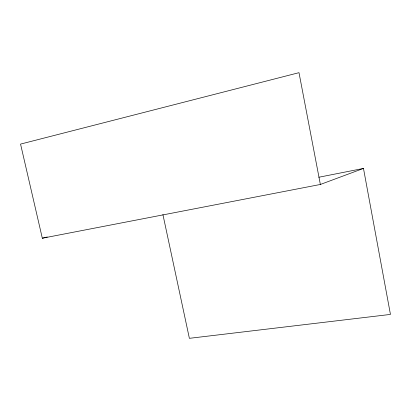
<?xml version="1.0" encoding="UTF-8"?>
<svg xmlns="http://www.w3.org/2000/svg" width="411" height="411" viewBox="0 0 411 411"><rect width="100%" height="100%" fill="white"/><g stroke="black" fill="none" stroke-linecap="round" stroke-linejoin="round"><path stroke-width="0.62" d="M320.364 184.467L298.997 72.675L20.55 144.091L42.328 238.226L320.364 184.467L363.478 168.428L390.45 314.42L189.379 338.325L162.91 214.537M42.328 238.226L47.296 236.977M318.818 177.244L363.478 168.428"/></g></svg>
